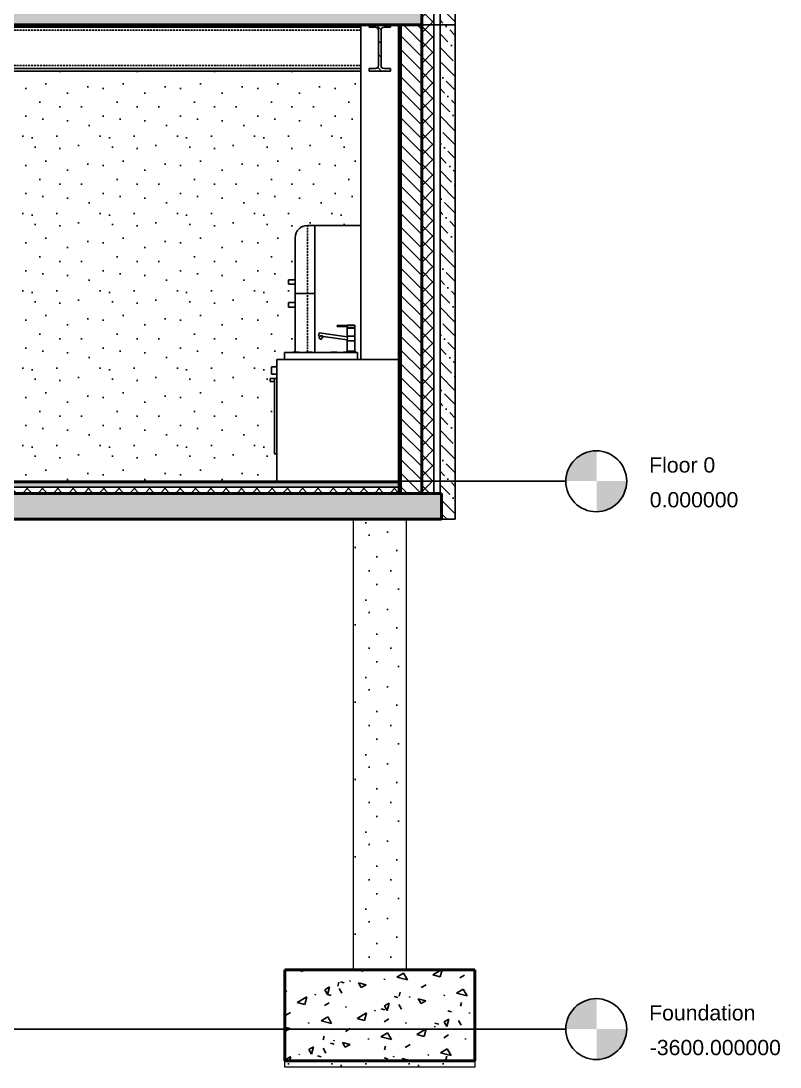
# Model space of a CAD drawing. Header units: millimetres. Extents: x -100 to 224448, y 0 to 22177.
# Drawn here: x 139647 to 144637, y 0 to 6875 of the extents above; entities that cross this region are included whole.
import ezdxf

# ---------------------------------------------------------------- set-up
doc = ezdxf.new("R2010")
doc.units = ezdxf.units.MM
doc.linetypes.add('DASHED', pattern=[19.05, 12.7, -6.35])
doc.layers.get('0').update_dxf_attribs({"true_color": 0xdfdfdf})
for name, color, linetype in [('Background_0', 7, 'Continuous'), ('Background_Back bricks', 7, 'Continuous'), ('Background_Front bricks', 7, 'Continuous'), ('Boundary_0', 7, 'Continuous'), ('Boundary_Air', 7, 'Continuous'), ('Boundary_Back bricks', 7, 'Continuous'), ('Boundary_Cavity Wall_ Back', 7, 'Continuous'), ('Boundary_Floor_ Ceramic Tiles', 7, 'Continuous'), ('Boundary_Gypsum Board', 54, 'Continuous'), ('Boundary_Insulation_ Extruded Polystyrene', 42, 'Continuous'), ('Boundary_Insulation_ Polyurethane Foam', 42, 'Continuous'), ('Boundary_Screed', 7, 'Continuous'), ('Elevation_Plaster_ Cement', 7, 'Continuous'), ('Fill_0', 7, 'Continuous'), ('Fill_Back bricks', 7, 'Continuous'), ('Fill_Concrete_ Reinforced', 85, 'Continuous'), ('Fill_Floor_ Ceramic Tiles', 251, 'Continuous'), ('Fill_Gypsum Board', 251, 'Continuous'), ('Fill_Insulation_ Extruded Polystyrene', 42, 'Continuous'), ('Fill_Insulation_ Polyurethane Foam', 42, 'Continuous'), ('Fill_Screed', 251, 'Continuous'), ('Fill_Supporting Wall_ Brick', 11, 'Continuous'), ('Viewport border', 7, 'Continuous')]:
    doc.layers.add(name, color=color, linetype=linetype)
for name, color, linetype, lineweight in [('Background_Air', 7, 'Continuous', 9), ('Background_Concrete_ Reinforced', 7, 'Continuous', 9), ('Background_Floor_ Ceramic Tiles', 7, 'Continuous', 9), ('Background_Gypsum Board', 7, 'Continuous', 9), ('Background_Insulation_ Extruded Polystyrene', 7, 'Continuous', 9), ('Background_Insulation_ Polyurethane Foam', 7, 'Continuous', 9), ('Background_Plaster_ Cement', 7, 'Continuous', 9), ('Background_Screed', 7, 'Continuous', 9), ('Background_Supporting Wall_ Brick', 7, 'Continuous', 9), ('Boundary_Concrete_ Reinforced', 99, 'Continuous', 50), ('Boundary_Supporting Wall_ Brick', 14, 'Continuous', 50), ('Elevation_Concrete_ Reinforced', 252, 'Continuous', 25)]:
    doc.layers.add(name, color=color, linetype=linetype, lineweight=lineweight)
doc.layers.add('BIM_ROOM_LINES', color=7, linetype='Continuous', plot=False)
doc.styles.get("Standard").update_dxf_attribs({"font": 'arial.ttf'})
pattern_1 = [(45, (-3002.4, 80), (-44.90128, 44.90128), [])]
pattern_2 = [(45, (-3002.4, 80), (-50.28943, 50.28943), []), (135, (-3002.4, 80), (-50.28943, -50.28943), [])]
pattern_3 = [(15, (-3002.4, 80), (287.368, 497.736), [50.8, -355.6]), (105, (-3002.4, 80), (-497.736, 287.368), [50.8, -355.6]), (150, (-2953.33, 93.15), (-392.5523, -105.184), [71.842, -502.894]), (15, (-3012.5, 313.96), (287.368, 497.736), [50.8, -355.6]), (60, (-2981.4, 296), (-105.184, 392.5523), [35.921, -538.815]), (150, (-2981.4, 296), (-392.5523, -105.184), [35.921, -538.815]), (15, (-2891.6, 451.54), (287.368, 497.736), [71.842, -334.558]), (60, (-2891.6, 451.54), (-105.184, 392.5523), [50.8, -523.936]), (150, (-2822.2, 470.13), (-392.5523, -105.184), [50.8, -523.936]), (105, (-2758.8, 250.45), (-497.736, 287.368), [50.8, -355.6]), (60, (-2758.82, 250.45), (-105.184, 392.5523), [35.921, -538.815]), (150, (-2740.86, 281.56), (-392.5523, -105.184), [35.921, -538.815]), (15, (-2979.63, 191.3), (287.368, 497.736), [25.4, -340.36]), (15, (-2711.5, 368.3), (287.368, 497.736), [25.4, -340.36]), (105, (-2847.33, 384.5), (-497.736, 287.368), [25.4, -340.36]), (150, (-2739.1, 176.85), (-392.5523, -105.184), [35.921, -538.815]), (150, (-2983.15, 400.7), (-392.5523, -105.184), [35.921, -538.815]), (60, (-2852.9, 258.1), (-105.184, 392.5523), [35.921, -538.815]), (105, (-2880.6, 165.23), (-497.736, 287.368), [6.35, -400.05]), (105, (-2906.6, 335.76), (-497.736, 287.368), [6.35, -400.05]), (105, (-2740.65, 452.54), (-497.736, 287.368), [6.35, -400.05]), (105, (-2678.64, 245.64), (-497.736, 287.368), [6.35, -400.05])]
pattern_4 = [(45, (-3002.4, 80), (33.67596, 123.47852), [158.75, -31.75, 0, -31.75])]

# ---------------------------------------------------------------- blocks, each defined once
blk = doc.blocks.new('_StoryIndicator')
h = blk.add_hatch(color=256)
h.paths.add_polyline_path([(-198.9, 0.4), (1.1, 0.4), (1.1, 200.4, 0.414214)])
h.paths.add_polyline_path([(201.1, 0.4), (1.1, 0.4), (1.1, -199.6, 0.414214)])
blk.add_line((-200, 0), (-800, 0))
blk.add_circle((-1.1, -0.4), 200)
for tag, p in [('STORYNAME', (346.3, 56.7)), ('STORYELEVATION', (350.5, -171.6))]:
    blk.add_attdef(tag, p, '', height=100)
blk = doc.blocks.new("BB'__section__..%5CMainBuilding.dwg", base_point=(1833.3, -3770))
at = {"layer": 'Elevation_Concrete_ Reinforced'}
h = blk.add_hatch(dxfattribs=at)
h.set_pattern_fill('DOTS2', color=256, scale=20, style=0)
h.paths.add_polyline_path([(21280.4, -3130), (21280.4, -170), (20932.4, -170), (20932.4, -3130)])
h = blk.add_hatch(dxfattribs=at)
h.set_pattern_fill('DOTS2', color=256, scale=20, style=0)
h.paths.add_polyline_path([(20482.4, -3730), (20482.4, -3770), (21730.4, -3770), (21730.4, -3730)])
at = {"layer": 'Elevation_Plaster_ Cement'}
h = blk.add_hatch(dxfattribs=at)
h.set_pattern_fill('DOTS2', color=256, scale=20, style=0)
h.paths.add_polyline_path([(20430.4, 880), (20455.4, 880), (20480.4, 880), (20480.4, 925), (20533.5, 925), (20535.6, 928), (20537.7, 928), (20550.4, 928), (20550.4, 1224), (20507.4, 1224), (20507.4, 1254), (20550.4, 1254), (20550.4, 1314), (20550.4, 1374), (20507.4, 1374), (20507.4, 1404), (20550.4, 1404), (20550.4, 1680, -0.189372), (20571.8, 1734.5, -0.208487), (20630.4, 1760), (20680.4, 1760), (20982.4, 1760), (20982.4, 2775), (16300.4, 2775), (16300.4, 853.4, -0.153798), (16325.7, 861.4), (16327.4, 861.4), (16504.4, 861.4), (16681.4, 861.4), (16683.1, 861.4, -0.041187), (16690.4, 860.7), (16690.4, 2235), (18630.4, 2235), (18630.4, 80), (20430.4, 80), (20430.4, 260), (20415.4, 260), (20415.4, 734.7), (20385.4, 734.7), (20385.4, 755), (20415.4, 755), (20430.4, 755), (20430.4, 780.9), (20427.4, 780.9), (20427.4, 782.7), (20395.4, 782.7), (20395.4, 782.7), (20395.4, 807.7), (20395.4, 832.7), (20395.4, 832.7), (20427.4, 832.7), (20427.4, 840), (20430.4, 840)])
at = {"layer": 'Fill_0', "extrusion": (8.01985e-28, 3.0218e-29, -1)}
h = blk.add_hatch(dxfattribs=at)
h.set_pattern_fill('ANSI31', color=256, scale=20, style=0)
h.set_pattern_definition(pattern_1)
edge = h.paths.add_edge_path()
edge.add_line((-21175.9, 2791.7), (-21135, 2791.7))
edge.add_spline(control_points=[(-21135, 2791.7), (-21115.1, 2791.7), (-21115.1, 2811.6)], knot_values=[-0.785398, -0.785398, -0.785398, 0.785398, 0.785398, 0.785398], weights=[1, 0.707107, 1], degree=2, periodic=0)
edge.add_line((-21115.1, 2811.6), (-21115.1, 3043.4))
edge.add_spline(control_points=[(-21115.1, 3043.4), (-21115.1, 3063.3), (-21135, 3063.3)], knot_values=[-0.785398, -0.785398, -0.785398, 0.785398, 0.785398, 0.785398], weights=[1, 0.707107, 1], degree=2, periodic=0)
edge.add_line((-21135, 3063.3), (-21175.9, 3063.3))
edge.add_line((-21175.9, 3063.3), (-21175.9, 3080))
edge.add_line((-21175.9, 3080), (-21036.9, 3080))
edge.add_line((-21036.9, 3080), (-21036.9, 3063.3))
edge.add_line((-21036.9, 3063.3), (-21077.8, 3063.3))
edge.add_spline(control_points=[(-21077.8, 3063.3), (-21097.7, 3063.3), (-21097.7, 3043.4)], knot_values=[-0.785398, -0.785398, -0.785398, 0.785398, 0.785398, 0.785398], weights=[1, 0.707107, 1], degree=2, periodic=0)
edge.add_line((-21097.7, 3043.4), (-21097.7, 2811.6))
edge.add_spline(control_points=[(-21097.7, 2811.6), (-21097.7, 2791.7), (-21077.8, 2791.7)], knot_values=[-0.785398, -0.785398, -0.785398, 0.785398, 0.785398, 0.785398], weights=[1, 0.707107, 1], degree=2, periodic=0)
edge.add_line((-21077.8, 2791.7), (-21036.9, 2791.7))
edge.add_line((-21036.9, 2791.7), (-21036.9, 2775))
edge.add_line((-21036.9, 2775), (-21175.9, 2775))
edge.add_line((-21175.9, 2775), (-21175.9, 2791.7))
at = {"layer": 'Fill_Back bricks', "extrusion": (1.58029e-27, 2.3377e-31, -1)}
h = blk.add_hatch(dxfattribs=at)
h.set_pattern_fill('ANSI36', color=256, scale=20, style=0)
h.set_pattern_definition(pattern_4)
h.paths.add_polyline_path([(-21602.4, 6330), (-21502.4, 6330), (-21502.4, 3080), (-21602.4, 3080)])
at = {"layer": 'Fill_Back bricks', "extrusion": (6.22575e-28, -5.14308e-30, -1)}
h = blk.add_hatch(dxfattribs=at)
h.set_pattern_fill('ANSI36', color=256, scale=20, style=0)
h.set_pattern_definition(pattern_4)
h.paths.add_polyline_path([(-21512.4, -170), (-21602.4, -170), (-21602.4, 3080), (-21502.4, 3080), (-21502.4, 0), (-21512.4, 0)])
at = {"layer": 'Fill_Concrete_ Reinforced', "extrusion": (3.73972e-32, 4.56433e-28, -1)}
h = blk.add_hatch(dxfattribs=at)
h.set_pattern_fill('CONCRETE1', color=256, scale=20, angle=15, style=0)
h.set_pattern_definition(pattern_3)
h.paths.add_polyline_path([(-21382.4, 3080), (-21382.4, 3250), (-21242.4, 3250), (-12322.4, 3250), (-12182.4, 3250), (-12182.4, 3080)])
at = {"layer": 'Fill_Concrete_ Reinforced', "extrusion": (-1.64668e-31, -8.571e-30, -1)}
h = blk.add_hatch(dxfattribs=at)
h.set_pattern_fill('CONCRETE1', color=256, scale=20, angle=15, style=0)
h.set_pattern_definition(pattern_3)
h.paths.add_polyline_path([(-21512.4, -170), (-21512.4, 0), (-21230.4, 0), (-12334.4, 0), (-12092.4, 0), (-12092.4, -170)])
at = {"layer": 'Fill_Concrete_ Reinforced', "extrusion": (0, 0, -1)}
h = blk.add_hatch(dxfattribs=at)
h.set_pattern_fill('CONCRETE1', color=256, scale=20, angle=15, style=0)
h.set_pattern_definition(pattern_3)
h.paths.add_polyline_path([(-21730.4, -3730), (-21730.4, -3130), (-20482.4, -3130), (-20482.4, -3730)])
at = {"layer": 'Fill_Floor_ Ceramic Tiles', "extrusion": (-1.24803e-31, -2.22129e-41, -1)}
h = blk.add_hatch(dxfattribs=at)
h.set_pattern_fill('_USER', color=256, scale=60, angle=90, style=0, pattern_type=0)
h.set_pattern_definition([(90, (-3002.4, 80), (-60, -2e-13), [])])
h.paths.add_polyline_path([(-12334.4, 80), (-12334.4, 72), (-21230.4, 72), (-21230.4, 80)])
at = {"layer": 'Fill_Gypsum Board', "extrusion": (-3.58237e-45, -5.20576e-32, -1)}
h = blk.add_hatch(dxfattribs=at)
h.set_pattern_fill('ANSI34', color=256, scale=10, style=0)
h.set_pattern_definition([(45, (-3002.4, 80), (-134.7038, 134.7038), []), (45, (-2957.5, 80), (-134.7038, 134.7038), []), (45, (-2912.6, 80), (-134.7038, 134.7038), []), (45, (-2867.7, 80), (-134.7038, 134.7038), [])])
h.paths.add_polyline_path([(-21230.4, 0), (-21242.4, 0), (-21242.4, 3080), (-21230.4, 3080)])
at = {"layer": 'Fill_Insulation_ Extruded Polystyrene', "extrusion": (-1.24803e-31, -2.18545e-44, -1)}
h = blk.add_hatch(dxfattribs=at)
h.set_pattern_fill('INSULATION', color=256, scale=20, style=0)
h.set_pattern_definition(pattern_2)
h.paths.add_polyline_path([(-12334.4, 40), (-12334.4, 0), (-21230.4, 0), (-21230.4, 40)])
at = {"layer": 'Fill_Insulation_ Polyurethane Foam', "extrusion": (4.76076e-28, -2.74674e-30, -1)}
h = blk.add_hatch(dxfattribs=at)
h.set_pattern_fill('INSULATION', color=256, scale=20, style=0)
h.set_pattern_definition(pattern_2)
h.paths.add_polyline_path([(-21462.4, 6330), (-21382.4, 6330), (-21382.4, 3250), (-21382.4, 3080), (-21462.4, 3080)])
at = {"layer": 'Fill_Insulation_ Polyurethane Foam', "extrusion": (2.82663e-46, -2.0823e-31, -1)}
h = blk.add_hatch(dxfattribs=at)
h.set_pattern_fill('INSULATION', color=256, scale=20, style=0)
h.set_pattern_definition(pattern_2)
h.paths.add_polyline_path([(-21462.4, 3080), (-21382.4, 3080), (-21382.4, 0), (-21462.4, 0)])
at = {"layer": 'Fill_Screed', "extrusion": (-1.24803e-31, 1.58826e-45, -1)}
h = blk.add_hatch(dxfattribs=at)
h.set_pattern_fill('SCREED', color=256, scale=20, angle=15, style=0)
h.set_pattern_definition([(15, (-3002.4, 80), (915.6406, 508.3053), [-127, 0, -381, 0]), (15, (-3005.69, 92.27), (915.6406, 508.3053), [-50.8, 0, -177.8, 0, -91.44, 0, -381, 0]), (15, (-3008.97, 104.53), (915.6406, 508.3053), [-25.4, 0, -127, 0, -127, 0, -279.4, 0, -91.44, 0]), (15, (-3012.26, 116.8), (915.6406, 508.3053), [-91.44, 0, -406.4, 0]), (15, (-3015.55, 129.07), (915.6406, 508.3053), [-304.8, 0, -304.8, 0]), (15, (-3018.84, 141.34), (915.6406, 508.3053), [-431.8, 0]), (15, (-3022.12, 153.6), (915.6406, 508.3053), [-127, 0, -558.8, 0]), (15, (-3025.4, 165.87), (915.6406, 508.3053), [-177.8, 0, -101.6, 0]), (15, (-3028.7, 178.14), (915.6406, 508.3053), [-254, 0]), (15, (-3035.27, 202.67), (915.6406, 508.3053), [-35.56, 0, -381, 0, -228.6, 0]), (15, (-3038.56, 214.94), (915.6406, 508.3053), [-50.8, 0, -5.08, 0, -127, 0]), (15, (-3041.84, 227.2), (915.6406, 508.3053), [-25.4, 0, -330.2, 0, -381, 0]), (15, (-3045.13, 239.47), (915.6406, 508.3053), [-254, 0]), (15, (-3048.42, 251.74), (915.6406, 508.3053), [-127, 0, -533.4, 0]), (15, (-3055, 276.28), (915.6406, 508.3053), [-609.6, 0]), (15, (-3058.28, 288.54), (915.6406, 508.3053), [-127, 0, -10.16, 0, -177.8, 0]), (15, (-3061.57, 300.8), (915.6406, 508.3053), [-35.56, 0, -254, 0, -101.6, 0, -177.8, 0, -203.2, 0]), (15, (-3064.85, 313.08), (915.6406, 508.3053), [-76.2, 0, -101.6, 0, -254, 0, -10.16, 0, -127, 0]), (15, (-3068.14, 325.35), (915.6406, 508.3053), [-254, 0])])
h.paths.add_polyline_path([(-12334.4, 72), (-12334.4, 40), (-21230.4, 40), (-21230.4, 72)])
at = {"layer": 'Fill_Supporting Wall_ Brick', "extrusion": (9.22982e-47, -2.0823e-31, -1)}
h = blk.add_hatch(dxfattribs=at)
h.set_pattern_fill('ANSI31', color=256, scale=20, style=0)
h.set_pattern_definition(pattern_1)
h.paths.add_polyline_path([(-21382.4, 3080), (-21242.4, 3080), (-21242.4, 0), (-21382.4, 0)])
at = {"linetype": 'DASHED', "extrusion": (0, 1, 0)}
for p, q in [((16300.4, 3043.4), (20982.4, 3043.4)), ((16300.4, 2811.6), (20982.4, 2811.6)), ((20630.4, 1314), (20630.4, 1760)), ((20630.4, 928), (20630.4, 1314))]:
    blk.add_line(p, q, dxfattribs=at)
for p, q in [((2834.4, 80), (21730.4, 80)), ((2834.4, 80), (21730.4, 80)), ((2834.4, 80), (21730.4, 80)), ((2834.4, -3520), (21730.4, -3520))]:
    blk.add_line(p, q)
at = {"layer": 'Background_0', "extrusion": (0, 1, 0)}
for p, q in [((16300.4, 3063.3), (20982.4, 3063.3)), ((20982.4, 880), (20982.4, 3080)), ((21175.9, 3080), (21036.9, 3080)), ((21036.9, 3080), (21036.9, 3063.3)), ((21036.9, 3063.3), (21077.8, 3063.3)), ((21097.7, 3043.4), (21097.7, 2811.6)), ((21115.1, 2811.6), (21115.1, 3043.4)), ((21135, 3063.3), (21175.9, 3063.3)), ((21175.9, 3063.3), (21175.9, 3080)), ((16300.4, 2791.7), (20982.4, 2791.7)), ((20982.4, 2775), (16300.4, 2775)), ((21077.8, 2791.7), (21036.9, 2791.7)), ((21036.9, 2791.7), (21036.9, 2775)), ((21036.9, 2775), (21175.9, 2775)), ((21175.9, 2791.7), (21135, 2791.7)), ((21175.9, 2775), (21175.9, 2791.7)), ((20680.4, 1760), (20630.4, 1760)), ((20680.4, 1760), (20630.4, 1760)), ((20680.4, 1760), (20982.4, 1760)), ((20680.4, 925), (20680.4, 1760)), ((20680.4, 1760), (20982.4, 1760)), ((20680.4, 1314), (20680.4, 1760)), ((20550.4, 1314), (20550.4, 1680)), ((20507.4, 1404), (20507.4, 1374)), ((20550.4, 1404), (20507.4, 1404)), ((20550.4, 1404), (20507.4, 1404)), ((20550.4, 1374), (20507.4, 1374)), ((20550.4, 1314), (20573.8, 1314)), ((20573.8, 1314), (20550.4, 1314)), ((20550.4, 928), (20550.4, 1314)), ((20573.8, 1314), (20630.4, 1314)), ((20630.4, 1314), (20573.8, 1314)), ((20630.4, 1314), (20680.4, 1314)), ((20630.4, 1314), (20680.4, 1314)), ((20680.4, 1314), (20680.4, 925)), ((20507.4, 1254), (20507.4, 1224)), ((20550.4, 1254), (20507.4, 1254)), ((20550.4, 1254), (20507.4, 1254)), ((20550.4, 1224), (20507.4, 1224)), ((20827.1, 1103.1), (20827.1, 1100.1)), ((20892.1, 1103.1), (20827.1, 1103.1)), ((20892.1, 1103.1), (20827.1, 1103.1)), ((20827.1, 1100.1), (20827.1, 1097.1)), ((20917.1, 1105.1), (20892.1, 1105.1)), ((20917.1, 1105.1), (20892.1, 1105.1)), ((20892.1, 1105.1), (20892.1, 1090.1)), ((20892.1, 1100.1), (20892.1, 1103.1)), ((20892.1, 1097.1), (20892.1, 1100.1)), ((20942.1, 1105.1), (20917.1, 1105.1)), ((20942.1, 1105.1), (20917.1, 1105.1)), ((20942.1, 1090.1), (20942.1, 1105.1)), ((20942.1, 1090.1), (20942.1, 1105.1)), ((20705.9, 1045.1), (20704.5, 1035.2)), ((20704.5, 1035.2), (20715.1, 1033.7)), ((20715.1, 1033.7), (20705.6, 1021.6)), ((20707.2, 1055), (20705.9, 1045.1)), ((20891.2, 1029.2), (20707.2, 1055)), ((20891.1, 1029.2), (20707.2, 1055)), ((20827.1, 1097.1), (20892.1, 1097.1)), ((20891.1, 1090.1), (20892.1, 1090.1)), ((20891.1, 1090.1), (20917.1, 1090.1)), ((20891.1, 1090.1), (20891.1, 1085.1)), ((20917.1, 1085.1), (20891.1, 1085.1)), ((20892.1, 1033.1), (20891.1, 1033.1)), ((20891.1, 1033.1), (20891.1, 1029.2)), ((20943.1, 1033.1), (20891.1, 1033.1)), ((20892.1, 1085.1), (20892.1, 1033.1)), ((20917.1, 1090.1), (20943.1, 1090.1)), ((20943.1, 1085.1), (20917.1, 1085.1)), ((20942.1, 1090.1), (20943.1, 1090.1)), ((20942.1, 1033.1), (20942.1, 1085.1)), ((20942.1, 1033.1), (20942.1, 1085.1)), ((20943.1, 1033.1), (20942.1, 1033.1)), ((20943.1, 1085.1), (20943.1, 1090.1)), ((20943.1, 1085.1), (20943.1, 1090.1)), ((20943.1, 1003.1), (20943.1, 1033.1)), ((20943.1, 1003.1), (20943.1, 1033.1)), ((20705.6, 1021.6), (20712, 1016.7)), ((20712, 1016.7), (20718.3, 1011.7)), ((20718.3, 1011.7), (20733.4, 1031.1)), ((20718.3, 1011.7), (20733.4, 1031.1)), ((20733.4, 1031.1), (20891.2, 1009)), ((20891.1, 1009), (20891.1, 1003.1)), ((20891.1, 1003.1), (20943.1, 1003.1)), ((20892.1, 1003.1), (20892.1, 935.1)), ((20942.1, 935.1), (20942.1, 1003.1)), ((20942.1, 935.1), (20942.1, 1003.1)), ((20480.4, 925), (20533.5, 925)), ((20480.4, 925), (20960.4, 925)), ((20480.4, 925), (20480.4, 880)), ((20480.4, 925), (20480.4, 925)), ((20535.6, 928), (20533.5, 925)), ((20535.6, 928), (20537.7, 928)), ((20537.7, 928), (20535.6, 925)), ((20535.6, 928), (20537.7, 928)), ((20535.6, 928), (20537.7, 928)), ((20535.6, 928), (20537.7, 928)), ((20576.9, 928), (20537.7, 928)), ((20576.9, 928), (20537.7, 928)), ((20576.9, 928), (20537.7, 928)), ((20576.9, 928), (20537.7, 928)), ((20575.8, 925), (20576.9, 926.6)), ((20575.8, 925), (20576.9, 926.6)), ((20575.8, 925), (20576.9, 926.6)), ((20575.8, 925), (20576.9, 926.6)), ((20576.9, 926.6), (20575.8, 925)), ((20576.9, 926.6), (20575.8, 925)), ((20576.9, 926.6), (20575.8, 925)), ((20576.9, 926.6), (20575.8, 925)), ((20575.8, 925), (20621.2, 925)), ((20576.9, 926.6), (20576.9, 928)), ((20576.9, 928), (20576.9, 926.6)), ((20576.9, 928), (20576.9, 926.6)), ((20576.9, 928), (20576.9, 926.6)), ((20576.9, 926.6), (20576.9, 928)), ((20576.9, 926.6), (20576.9, 928)), ((20576.9, 926.6), (20576.9, 928)), ((20576.9, 928), (20576.9, 926.6)), ((20659.2, 928), (20620.1, 928)), ((20659.2, 928), (20620.1, 928)), ((20659.2, 928), (20620.1, 928)), ((20620.1, 928), (20620.1, 926.6)), ((20659.2, 928), (20620.1, 928)), ((20620.1, 926.6), (20621.2, 925)), ((20659.2, 928), (20661.3, 928)), ((20659.2, 928), (20661.3, 928)), ((20659.2, 928), (20661.3, 928)), ((20659.2, 928), (20661.3, 928)), ((20661.3, 925), (20659.2, 928)), ((20663.4, 925), (20661.3, 928)), ((20663.4, 925), (20661.3, 928)), ((20661.3, 928), (20663.4, 925)), ((20661.3, 928), (20663.4, 925)), ((20663.4, 925), (20661.3, 928)), ((20661.3, 928), (20663.4, 925)), ((20663.4, 925), (20661.3, 928)), ((20661.3, 928), (20663.4, 925)), ((20663.4, 925), (20782.4, 925)), ((20784.5, 928), (20782.4, 925)), ((20784.5, 928), (20786.6, 928)), ((20786.6, 928), (20784.5, 925)), ((20784.5, 928), (20786.6, 928)), ((20784.5, 928), (20786.6, 928)), ((20784.5, 928), (20786.6, 928)), ((20825.7, 928), (20786.6, 928)), ((20825.7, 928), (20786.6, 928)), ((20825.7, 928), (20786.6, 928)), ((20825.7, 928), (20786.6, 928)), ((20825.7, 926.6), (20824.6, 925)), ((20824.6, 925), (20825.7, 926.6)), ((20825.7, 926.6), (20824.6, 925)), ((20824.6, 925), (20825.7, 926.6)), ((20824.6, 925), (20825.7, 926.6)), ((20824.6, 925), (20825.7, 926.6)), ((20825.7, 926.6), (20824.6, 925)), ((20825.7, 926.6), (20824.6, 925)), ((20824.6, 925), (20870, 925)), ((20825.7, 926.6), (20825.7, 928)), ((20825.7, 928), (20825.7, 926.6)), ((20825.7, 926.6), (20825.7, 928)), ((20825.7, 926.6), (20825.7, 928)), ((20825.7, 928), (20825.7, 926.6)), ((20825.7, 928), (20825.7, 926.6)), ((20825.7, 928), (20825.7, 926.6)), ((20825.7, 926.6), (20825.7, 928)), ((20868.9, 928), (20868.9, 926.6)), ((20889.1, 928), (20868.9, 928)), ((20889.1, 928), (20868.9, 928)), ((20889.1, 928), (20868.9, 928)), ((20889.1, 928), (20868.9, 928)), ((20868.9, 926.6), (20870, 925)), ((20889.1, 935.1), (20892.1, 935.1)), ((20889.1, 935.1), (20917.1, 935.1)), ((20889.1, 935.1), (20889.1, 925.1)), ((20889.1, 925.1), (20917.1, 925.1)), ((20910.2, 925), (20910.1, 925.1)), ((20912.3, 925), (20912.2, 925.1)), ((20912.3, 925), (20912.2, 925.1)), ((20912.2, 925.1), (20912.3, 925)), ((20912.3, 925), (20912.2, 925.1)), ((20912.2, 925.1), (20912.3, 925)), ((20912.2, 925.1), (20912.3, 925)), ((20912.3, 925), (20912.2, 925.1)), ((20912.2, 925.1), (20912.3, 925)), ((20912.3, 925), (20960.4, 925)), ((20917.1, 935.1), (20945.1, 935.1)), ((20917.1, 925.1), (20945.1, 925.1)), ((20942.1, 935.1), (20945.1, 935.1)), ((20945.1, 925.1), (20945.1, 935.1)), ((20945.1, 925.1), (20945.1, 935.1)), ((20960.4, 925), (20960.4, 880)), ((20960.4, 925), (20960.4, 880)), ((20395.4, 832.7), (20395.4, 807.7)), ((20430.4, 832.7), (20395.4, 832.7)), ((20395.4, 832.7), (20395.4, 832.7)), ((20427.4, 832.7), (20395.4, 832.7)), ((20427.4, 832.7), (20395.4, 832.7)), ((20427.4, 832.7), (20395.4, 832.7)), ((20427.4, 832.7), (20395.4, 832.7)), ((20430.4, 832.7), (20395.4, 832.7)), ((20427.4, 832.7), (20427.4, 840)), ((20427.4, 840), (20430.4, 840)), ((20427.4, 840), (20430.4, 840)), ((20480.4, 880), (20430.4, 880)), ((20430.4, 880), (20430.4, 880)), ((21230.4, 880), (20430.4, 880)), ((20430.4, 880), (20430.4, 80)), ((20430.4, 880), (20455.4, 880)), ((20430.4, 880), (20455.4, 880)), ((20455.4, 880), (20480.4, 880)), ((20455.4, 880), (20480.4, 880)), ((20455.4, 880), (20455.4, 880)), ((20455.4, 880), (20455.4, 880)), ((20960.4, 883), (20960.4, 883)), ((20960.4, 880), (20960.4, 883)), ((20960.4, 883), (20960.4, 883)), ((20960.4, 880), (20960.4, 883)), ((20960.4, 880), (20982.4, 880)), ((20960.4, 880), (20982.4, 880)), ((20982.4, 880), (20960.4, 880)), ((20960.4, 880), (20960.4, 880)), ((20395.4, 807.7), (20395.4, 782.7)), ((20395.4, 782.7), (20430.4, 782.7)), ((20395.4, 782.7), (20395.4, 782.7)), ((20395.4, 782.7), (20430.4, 782.7)), ((20427.4, 780.9), (20427.4, 782.7)), ((20430.4, 780.9), (20427.4, 780.9)), ((20385.4, 755), (20415.4, 755)), ((20385.4, 755), (20415.4, 755)), ((20385.4, 734.7), (20385.4, 755)), ((20415.4, 734.7), (20385.4, 734.7)), ((20415.4, 260), (20415.4, 755)), ((20415.4, 755), (20430.4, 755)), ((20415.4, 755), (20430.4, 755)), ((20430.4, 260), (20415.4, 260)), ((20430.4, 80), (21230.4, 80))]:
    blk.add_line(p, q, dxfattribs=at)
at = {"layer": 'Background_0', "extrusion": (0, 0, -1)}
for centre, radius, start, end in [((-21077.8, 3043.4), 19.9, 90, 180), ((-21135, 3043.4), 19.9, 0, 90), ((-21077.8, 2811.6), 19.9, 180, 270), ((-21135, 2811.6), 19.9, 270, 0), ((-20630.4, 1680), 80, 0, 90), ((-20630.4, 1680), 80, 42.89299, 90)]:
    blk.add_arc(centre, radius, start, end, dxfattribs=at)
at = {"layer": 'Background_0'}
for points, degree, knots in [([(20720.5, 1035.3), (20720.3, 1035.3), (20719.8, 1035.1), (20719, 1034.9), (20718.2, 1034.7), (20717.4, 1034.5), (20716.4, 1034.1), (20715.6, 1033.9), (20715.1, 1033.7)], 3, [15.479055, 15.479055, 15.479055, 15.479055, 16.751385, 18.023715, 19.296046, 20.568376, 21.840706, 24.385367, 24.385367, 24.385367, 24.385367]), ([(20727.1, 1036.1), (20726.3, 1036.2), (20725.5, 1036.2), (20724.7, 1036.1), (20723.9, 1036), (20722.6, 1035.8), (20722.1, 1035.7), (20721.5, 1035.6), (20721, 1035.5), (20720.5, 1035.3)], 5, [7.501977, 7.501977, 7.501977, 7.501977, 7.501977, 7.501977, 11.427047, 11.427047, 11.427047, 11.427047, 14.059504, 14.059504, 14.059504, 14.059504, 14.059504, 14.059504]), ([(20733.4, 1031.1), (20733.3, 1031.3), (20733.1, 1031.6), (20732.7, 1032.1), (20732.4, 1032.6), (20732, 1033.1), (20731.6, 1033.5), (20731.2, 1033.9), (20730.8, 1034.3), (20730.3, 1034.7), (20729.9, 1035), (20729.6, 1035.2), (20729.4, 1035.4), (20729.1, 1035.5), (20728.8, 1035.6), (20728.5, 1035.7), (20728.3, 1035.8), (20728, 1035.9), (20727.6, 1036), (20727.3, 1036), (20727.1, 1036.1)], 3, [14.059504, 14.059504, 14.059504, 14.059504, 14.943492, 15.82748, 16.711468, 17.595457, 18.479445, 19.363433, 20.247421, 21.131409, 22.015397, 22.457391, 22.899385, 23.341379, 23.783373, 24.225367, 24.667361, 25.109355, 25.551349, 26.435337, 26.435337, 26.435337, 26.435337]), ([(20891.2, 1029.2), (20891.2, 1029.2), (20891.3, 1029.1), (20891.4, 1028.9), (20891.5, 1028.6), (20891.8, 1028), (20892, 1027.6), (20892.2, 1027.1), (20892.3, 1026.6), (20892.7, 1025.5), (20892.9, 1024.8), (20893.1, 1024.2), (20893.2, 1023.4), (20893.5, 1021.9), (20893.6, 1021.1), (20893.7, 1020.3), (20893.7, 1019.5), (20893.7, 1018.7)], 5, [0, 0, 0, 0, 0, 0, 3.881548, 3.881548, 3.881548, 3.881548, 7.767176, 7.767176, 7.767176, 7.767176, 11.690254, 11.690254, 11.690254, 11.690254, 15.613332, 15.613332, 15.613332, 15.613332, 15.613332, 15.613332]), ([(20893.7, 1018.7), (20893.7, 1018), (20893.7, 1017.2), (20893.6, 1016.4), (20893.5, 1015.6), (20893.2, 1014.2), (20893.1, 1013.5), (20892.9, 1012.9), (20892.7, 1012.3), (20892.4, 1011.3), (20892.2, 1010.8), (20892, 1010.3), (20891.8, 1010), (20891.5, 1009.4), (20891.4, 1009.2), (20891.3, 1009), (20891.2, 1009), (20891.2, 1009)], 5, [46.129217, 46.129217, 46.129217, 46.129217, 46.129217, 46.129217, 49.892122, 49.892122, 49.892122, 49.892122, 53.655028, 53.655028, 53.655028, 53.655028, 57.4839, 57.4839, 57.4839, 57.4839, 61.30861, 61.30861, 61.30861, 61.30861, 61.30861, 61.30861])]:
    blk.add_open_spline(points, degree=degree, knots=knots, dxfattribs=at)
at = {"layer": 'Background_Air', "extrusion": (0, 1, 0)}
for p, q in [((21462.4, 6330), (21462.4, 3080)), ((21502.4, 3080), (21502.4, 6330)), ((21462.4, 3080), (21462.4, 0)), ((21502.4, 3080), (21462.4, 3080)), ((21462.4, 3080), (21502.4, 3080)), ((21502.4, 0), (21502.4, 3080)), ((21462.4, 0), (21502.4, 0))]:
    blk.add_line(p, q, dxfattribs=at)
at = {"layer": 'Background_Back bricks', "extrusion": (0, 1, 0)}
for p, q in [((21502.4, 6330), (21502.4, 3080)), ((21602.4, 3080), (21602.4, 6330)), ((21602.4, 3080), (21502.4, 3080)), ((21502.4, 3080), (21502.4, 0)), ((21502.4, 3080), (21602.4, 3080)), ((21602.4, -170), (21602.4, 3080)), ((21502.4, 0), (21512.4, 0)), ((21512.4, 0), (21512.4, -170)), ((21512.4, -170), (21602.4, -170))]:
    blk.add_line(p, q, dxfattribs=at)
at = {"layer": 'Background_Concrete_ Reinforced', "extrusion": (0, 1, 0)}
for p, q in [((21382.4, 3080), (21382.4, 3250)), ((12182.4, 3080), (21382.4, 3080)), ((21230.4, 0), (12334.4, 0)), ((21512.4, 0), (21230.4, 0)), ((21512.4, -170), (21512.4, 0)), ((12092.4, -170), (21512.4, -170)), ((20932.4, -170), (20932.4, -3130)), ((21280.4, -170), (21280.4, -3130)), ((21280.4, -170), (21280.4, -3130)), ((21280.4, -170), (21280.4, -3130)), ((21280.4, -170), (21280.4, -3130)), ((21280.4, -170), (21280.4, -3130)), ((20482.4, -3130), (20932.4, -3130)), ((20482.4, -3130), (20932.4, -3130)), ((20482.4, -3130), (20932.4, -3130)), ((20482.4, -3130), (20482.4, -3130)), ((20482.4, -3130), (20482.4, -3130)), ((21730.4, -3130), (20482.4, -3130)), ((20482.4, -3130), (20482.4, -3730)), ((20482.4, -3130), (20482.4, -3130)), ((21280.4, -3130), (20932.4, -3130)), ((21280.4, -3130), (21730.4, -3130)), ((21280.4, -3130), (21730.4, -3130)), ((21280.4, -3130), (21730.4, -3130)), ((21280.4, -3130), (21280.4, -3130)), ((21280.4, -3130), (21280.4, -3130)), ((21280.4, -3130), (21280.4, -3130)), ((21730.4, -3130), (21730.4, -3730)), ((21730.4, -3130), (21730.4, -3730)), ((21730.4, -3130), (21730.4, -3730)), ((21730.4, -3730), (21730.4, -3130)), ((21730.4, -3170), (21730.4, -3770)), ((21730.4, -3170), (21730.4, -3170)), ((20482.4, -3770), (20482.4, -3730)), ((20482.4, -3730), (21730.4, -3730)), ((21730.4, -3770), (20482.4, -3770)), ((21730.4, -3730), (21730.4, -3730)), ((21730.4, -3730), (21730.4, -3730)), ((21730.4, -3730), (21730.4, -3730))]:
    blk.add_line(p, q, dxfattribs=at)
at = {"layer": 'Background_Floor_ Ceramic Tiles', "extrusion": (0, 1, 0)}
for p, q in [((21230.4, 80), (12334.4, 80)), ((12334.4, 72), (21230.4, 72)), ((21230.4, 72), (21230.4, 80))]:
    blk.add_line(p, q, dxfattribs=at)
at = {"layer": 'Background_Front bricks', "extrusion": (0, 1, 0)}
for p, q in [((21602.4, 6330), (21602.4, 3080)), ((21602.4, 3080), (21602.4, -170)), ((21602.4, 3080), (21602.4, 3080)), ((21602.4, 3080), (21602.4, 3080)), ((21602.4, -170), (21602.4, -170))]:
    blk.add_line(p, q, dxfattribs=at)
at = {"layer": 'Background_Gypsum Board', "extrusion": (0, 1, 0)}
for p, q in [((21230.4, 3080), (21230.4, 0)), ((21242.4, 3080), (21230.4, 3080)), ((21242.4, 0), (21242.4, 3080)), ((21230.4, 0), (21242.4, 0))]:
    blk.add_line(p, q, dxfattribs=at)
at = {"layer": 'Background_Insulation_ Extruded Polystyrene', "extrusion": (0, 1, 0)}
for p, q in [((21230.4, 40), (12334.4, 40)), ((12334.4, 0), (21230.4, 0)), ((21230.4, 0), (21230.4, 40))]:
    blk.add_line(p, q, dxfattribs=at)
at = {"layer": 'Background_Insulation_ Polyurethane Foam', "extrusion": (0, 1, 0)}
for p, q in [((21462.4, 3080), (21462.4, 6330)), ((21382.4, 3250), (21382.4, 3080)), ((21382.4, 3080), (21462.4, 3080)), ((21382.4, 3080), (21382.4, 0)), ((21462.4, 3080), (21382.4, 3080)), ((21462.4, 0), (21462.4, 3080)), ((21382.4, 0), (21462.4, 0))]:
    blk.add_line(p, q, dxfattribs=at)
at = {"layer": 'Background_Plaster_ Cement', "extrusion": (0, 1, 0)}
blk.add_line((18630.4, 80), (20430.4, 80), dxfattribs=at)
at = {"layer": 'Background_Screed', "extrusion": (0, 1, 0)}
for p, q in [((21230.4, 72), (12334.4, 72)), ((21230.4, 40), (21230.4, 72)), ((12334.4, 40), (21230.4, 40))]:
    blk.add_line(p, q, dxfattribs=at)
at = {"layer": 'Background_Supporting Wall_ Brick', "extrusion": (0, 1, 0)}
for p, q in [((21382.4, 3080), (21242.4, 3080)), ((21242.4, 3080), (21242.4, 0)), ((21382.4, 0), (21382.4, 3080)), ((21242.4, 0), (21382.4, 0))]:
    blk.add_line(p, q, dxfattribs=at)
at = {"layer": 'BIM_ROOM_LINES', "extrusion": (0, 1, 0)}
for p, q in [((12334.4, 3080), (21230.4, 3080)), ((21230.4, 3080), (21230.4, 80)), ((21230.4, 80), (12334.4, 80)), ((20430.4, 80), (16984.4, 80))]:
    blk.add_line(p, q, dxfattribs=at)
at = {"layer": 'Boundary_0', "extrusion": (0, 1, 0)}
for p, q in [((21036.9, 3063.3), (21036.9, 3080)), ((21036.9, 3080), (21175.9, 3080)), ((21077.8, 3063.3), (21036.9, 3063.3)), ((21097.7, 2811.6), (21097.7, 3043.4)), ((21115.1, 3043.4), (21115.1, 2811.6)), ((21175.9, 3063.3), (21135, 3063.3)), ((21175.9, 3080), (21175.9, 3063.3)), ((21036.9, 2775), (21036.9, 2791.7)), ((21036.9, 2791.7), (21077.8, 2791.7)), ((21175.9, 2775), (21036.9, 2775)), ((21135, 2791.7), (21175.9, 2791.7)), ((21175.9, 2791.7), (21175.9, 2775))]:
    blk.add_line(p, q, dxfattribs=at)
at = {"layer": 'Boundary_0'}
for centre, start, end in [((21077.8, 3043.4), 0, 90), ((21135, 3043.4), 90, 180), ((21077.8, 2811.6), 270, 0), ((21135, 2811.6), 180, 270)]:
    blk.add_arc(centre, 19.9, start, end, dxfattribs=at)
at = {"layer": 'Boundary_Air', "extrusion": (0, 1, 0)}
for p, q in [((21462.4, 3080), (21462.4, 6330)), ((21502.4, 6330), (21502.4, 3080)), ((21462.4, 0), (21462.4, 3080)), ((21462.4, 3080), (21502.4, 3080)), ((21502.4, 3080), (21462.4, 3080)), ((21502.4, 3080), (21502.4, 0)), ((21502.4, 0), (21462.4, 0))]:
    blk.add_line(p, q, dxfattribs=at)
at = {"layer": 'Boundary_Back bricks', "extrusion": (0, 1, 0)}
for p, q in [((21502.4, 3080), (21502.4, 6330)), ((21602.4, 6330), (21602.4, 3080)), ((21502.4, 0), (21502.4, 3080)), ((21502.4, 3080), (21602.4, 3080)), ((21602.4, 3080), (21502.4, 3080)), ((21602.4, 3080), (21602.4, -170)), ((21512.4, 0), (21502.4, 0)), ((21512.4, -170), (21512.4, 0)), ((21602.4, -170), (21512.4, -170))]:
    blk.add_line(p, q, dxfattribs=at)
at = {"layer": 'Boundary_Cavity Wall_ Back', "extrusion": (0, 1, 0)}
for p, q in [((21602.4, 10080), (21602.4, -170)), ((21382.4, 3080), (21382.4, 3250)), ((21230.4, 0), (21230.4, 3080)), ((21230.4, 3080), (21382.4, 3080)), ((21512.4, 0), (21230.4, 0)), ((21512.4, -170), (21512.4, 0)), ((21602.4, -170), (21512.4, -170))]:
    blk.add_line(p, q, dxfattribs=at)
at = {"layer": 'Boundary_Concrete_ Reinforced', "extrusion": (0, 1, 0)}
for p, q in [((21382.4, 3250), (21382.4, 3080)), ((21382.4, 3080), (12182.4, 3080)), ((12334.4, 0), (21230.4, 0)), ((21230.4, 0), (21512.4, 0)), ((21512.4, 0), (21512.4, -170)), ((21512.4, -170), (12092.4, -170)), ((20482.4, -3730), (20482.4, -3130)), ((20482.4, -3130), (21730.4, -3130)), ((21730.4, -3130), (21730.4, -3730)), ((21730.4, -3730), (20482.4, -3730))]:
    blk.add_line(p, q, dxfattribs=at)
at = {"layer": 'Boundary_Floor_ Ceramic Tiles', "extrusion": (0, 1, 0)}
for p, q in [((12334.4, 80), (21230.4, 80)), ((21230.4, 72), (12334.4, 72)), ((21230.4, 80), (21230.4, 72))]:
    blk.add_line(p, q, dxfattribs=at)
at = {"layer": 'Boundary_Gypsum Board', "extrusion": (0, 1, 0)}
for p, q in [((21230.4, 0), (21230.4, 3080)), ((21230.4, 3080), (21242.4, 3080)), ((21242.4, 3080), (21242.4, 0)), ((21242.4, 0), (21230.4, 0))]:
    blk.add_line(p, q, dxfattribs=at)
at = {"layer": 'Boundary_Insulation_ Extruded Polystyrene', "extrusion": (0, 1, 0)}
for p, q in [((12334.4, 40), (21230.4, 40)), ((21230.4, 40), (21230.4, 0)), ((21230.4, 0), (12334.4, 0))]:
    blk.add_line(p, q, dxfattribs=at)
at = {"layer": 'Boundary_Insulation_ Polyurethane Foam', "extrusion": (0, 1, 0)}
for p, q in [((21462.4, 6330), (21462.4, 3080)), ((21382.4, 3080), (21382.4, 3250)), ((21382.4, 0), (21382.4, 3080)), ((21382.4, 3080), (21462.4, 3080)), ((21462.4, 3080), (21382.4, 3080)), ((21462.4, 3080), (21462.4, 0)), ((21462.4, 0), (21382.4, 0))]:
    blk.add_line(p, q, dxfattribs=at)
at = {"layer": 'Boundary_Screed', "extrusion": (0, 1, 0)}
for p, q in [((12334.4, 72), (21230.4, 72)), ((21230.4, 72), (21230.4, 40)), ((21230.4, 40), (12334.4, 40))]:
    blk.add_line(p, q, dxfattribs=at)
at = {"layer": 'Boundary_Supporting Wall_ Brick', "extrusion": (0, 1, 0)}
for p, q in [((21242.4, 0), (21242.4, 3080)), ((21242.4, 3080), (21382.4, 3080)), ((21382.4, 3080), (21382.4, 0)), ((21382.4, 0), (21242.4, 0))]:
    blk.add_line(p, q, dxfattribs=at)
for p, values in [((22530.4, 80), {'STORYNAME': 'Floor 0', 'STORYELEVATION': '0.000000'}), ((22530.4, 80), {'STORYNAME': 'Floor 0', 'STORYELEVATION': '0.000000'}), ((22530.4, 80), {'STORYNAME': 'Floor 0', 'STORYELEVATION': '0.000000'}), ((22530.4, -3520), {'STORYNAME': 'Foundation', 'STORYELEVATION': '-3600.000000'})]:
    blk.add_blockref('_StoryIndicator', p).add_auto_attribs(values)

msp = doc.modelspace()

# ---------------------------------------------------------------- block references
at = {"layer": 'Viewport border'}
msp.add_blockref("BB'__section__..%5CMainBuilding.dwg", (122732.9, 0), dxfattribs=at)

doc.saveas('drawing.dxf')
